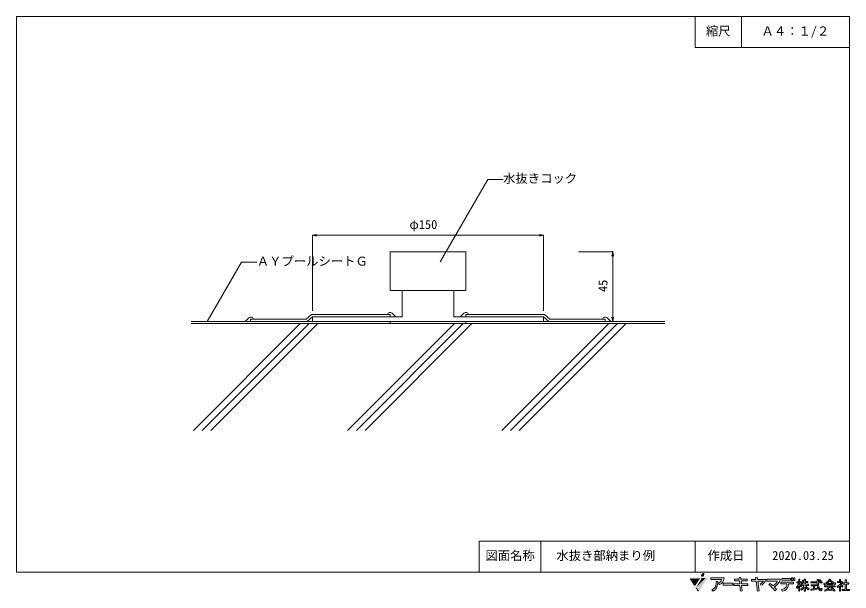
# Model space of a CAD drawing. Units: millimetres on the paper, with parts at other scales. Extents: x -135 to 135, y -94 to 92.
import ezdxf
from ezdxf.enums import TextEntityAlignment as Align

# ---------------------------------------------------------------- set-up
doc = ezdxf.new("R2010")
doc.units = ezdxf.units.MM
for name, color, linetype, lineweight in [('1-0_芯・寸法線', 7, 'Continuous', 18), ('1-2_ハッチング', 4, 'Continuous', 9), ('1-4_リベットルーフ', 6, 'Continuous', 18), ('1-7_設備', 3, 'Continuous', 18), ('1-A_元図・躯体', 7, 'Continuous', 18), ('E-E', 7, 'Continuous', 18), ('F-F', 7, 'Continuous', 18)]:
    doc.layers.add(name, color=color, linetype=linetype, lineweight=lineweight)
doc.styles.add('ＭＳ ゴシック', font='')
doc.styles.get('ＭＳ ゴシック').set_extended_font_data('MS Gothic')

msp = doc.modelspace()

# ---------------------------------------------------------------- hatches: boundary and pattern name
at = {"layer": 'F-F'}
for color, points in [(70, [(87.1, -88.72, 0.09), (86.859, -89.336)]), (70, [(87.691, -88.329, 0.2), (87.1, -88.72)]), (70, [(87.92, -88.385, 0.2), (87.691, -88.329)]), (70, [(87.793, -89.262, 0.09), (88.033, -88.646)]), (70, [(88.033, -88.646, 0.15), (87.92, -88.385)]), (5, [(83.566, -89.865, 0.41), (83.259, -90.173)]), (5, [(83.259, -90.173, 0.12), (83.296, -90.316)]), (70, [(86.859, -89.336, 0.15), (87.504, -89.533)]), (70, [(87.504, -89.533, 0.13), (87.793, -89.262)]), (5, [(88.788, -90.172, 0.41), (88.475, -89.865)]), (5, [(88.739, -90.337, 0.17), (88.788, -90.172)]), (5, [(84.643, -92.377, 0.2), (84.862, -92.471)]), (5, [(84.862, -92.471, 0.25), (85.119, -92.331)]), (5, [(85.249, -92.97, 0.16), (85.193, -93.144)]), (5, [(85.193, -93.144, 0.15), (85.246, -93.317)]), (5, [(85.816, -94.181, 0.19), (86.027, -94.266)]), (5, [(86.027, -94.266, 0.26), (86.289, -94.12)])]:
    msp.add_hatch(color=color, dxfattribs=at).paths.add_polyline_path(points)

# ---------------------------------------------------------------- linework, layer by layer
at = {"layer": '1-0_芯・寸法線'}
for p, q in [((-39.122, 21.146), (-37.764, 21.444)), ((-39.122, -3.395), (-39.122, 21.146)), ((-39.122, 21.146), (35.878, 21.146)), ((-39.122, 21.146), (-37.764, 20.849)), ((35.878, 21.146), (34.519, 21.444)), ((35.878, 21.146), (34.519, 20.849)), ((35.878, -3.395), (35.878, 21.146)), ((47.227, 15.743), (58.261, 15.743)), ((58.261, 15.743), (57.964, 14.385)), ((58.261, -6.757), (58.261, 15.988)), ((58.261, 15.743), (58.559, 14.385)), ((58.261, -6.757), (57.964, -5.398)), ((58.261, -6.757), (58.559, -5.398))]:
    msp.add_line(p, q, dxfattribs=at)
at = {"layer": '1-2_ハッチング'}
for p, q in [((-13.26, -4.09), (-12.285, -5.065)), ((10.015, -4.09), (9.041, -5.065)), ((-59.734, -5.59), (-60.708, -6.565)), ((56.489, -5.59), (57.463, -6.565))]:
    msp.add_line(p, q, dxfattribs=at)
for centre, start, end in [((-59.122, -6.382), 22.024, 127.685), ((-13.871, -4.882), 52.315, 157.976), ((-11.644, -4.297), 230.095, 253.593), ((-11.644, -4.297), 230.095, 253.593), ((8.399, -4.297), 286.407, 309.905), ((10.626, -4.882), 22.024, 127.685), ((55.878, -6.382), 52.315, 157.976), ((-61.349, -5.797), 286.407, 309.905), ((58.105, -5.797), 230.095, 253.593)]:
    msp.add_arc(centre, 1, start, end, dxfattribs=at)
at = {"layer": '1-4_リベットルーフ'}
for p, q in [((-41.132, -6.007), (-39.402, -4.507)), ((-40.852, -6.757), (-39.122, -5.257)), ((-39.402, -4.507), (-13.871, -4.507)), ((-13.871, -5.257), (-13.871, -4.507)), ((36.158, -4.507), (10.626, -4.507)), ((10.626, -5.257), (10.626, -4.507)), ((37.608, -6.757), (35.878, -5.257)), ((37.888, -6.007), (36.158, -4.507)), ((-13.871, -6.757), (-78.427, -6.757)), ((-13.871, -7.507), (-78.427, -7.507)), ((-59.122, -6.007), (-41.132, -6.007)), ((-59.122, -6.007), (-59.122, -6.757)), ((-59.122, -6.757), (-40.852, -6.757)), ((-13.871, -6.757), (-13.871, -7.507)), ((10.626, -6.757), (10.626, -7.507)), ((10.626, -6.757), (75.182, -6.757)), ((10.626, -7.507), (75.182, -7.507)), ((55.878, -6.757), (37.608, -6.757)), ((55.878, -6.007), (37.888, -6.007)), ((55.878, -6.007), (55.878, -6.757))]:
    msp.add_line(p, q, dxfattribs=at)
for points in [[(-39.122, -5.257), (-13.871, -5.257), (-13.871, -4.507)], [(35.878, -5.257), (10.626, -5.257), (10.626, -4.507)]]:
    msp.add_lwpolyline(points, dxfattribs=at)
at = {"layer": '1-7_設備'}
for p, q in [((-13.871, 15.743), (10.626, 15.743)), ((-13.871, 3.243), (-13.871, 15.743)), ((-10.033, 3.243), (-10.033, -5.257)), ((6.789, 3.243), (6.789, -5.257)), ((-39.122, -5.257), (-10.033, -5.257)), ((-39.122, -5.257), (-39.122, -6.757)), ((35.878, -5.257), (6.789, -5.257)), ((35.878, -5.257), (35.878, -6.757)), ((-39.122, -6.757), (35.878, -6.757))]:
    msp.add_line(p, q, dxfattribs=at)
msp.add_lwpolyline([(-13.871, 3.243), (10.626, 3.243), (10.626, 15.743)], dxfattribs=at)
at = {"layer": '1-A_元図・躯体'}
for p, q in [((-78.427, -7.507), (75.182, -7.507)), ((-77.684, -42.169), (-43.022, -7.507)), ((-74.856, -42.169), (-40.194, -7.507)), ((-72.028, -42.169), (-37.365, -7.507)), ((-27.684, -42.169), (6.978, -7.507)), ((-24.856, -42.169), (9.806, -7.507)), ((-22.028, -42.169), (12.635, -7.507)), ((22.316, -42.169), (56.978, -7.507)), ((25.144, -42.169), (59.806, -7.507)), ((27.972, -42.169), (62.635, -7.507))]:
    msp.add_line(p, q, dxfattribs=at)
at = {"layer": 'E-E'}
for p, q in [((2.322, 12.56), (17.73, 39.249)), ((17.73, 39.249), (22.73, 39.249)), ((-73.19, -6.757), (-62.128, 12.403)), ((-62.128, 12.403), (-57.128, 12.403))]:
    msp.add_line(p, q, dxfattribs=at)
at = {"layer": 'F-F'}
for p, q in [((-135, 92), (-135, -88)), ((100, 92), (100, 82)), ((15, -88), (15, -78)), ((35, -88), (35, -78)), ((85, -88), (85, -78)), ((105, -88), (105, -78)), ((135, -88), (-135, -88)), ((90.113, -90.473), (93.651, -90.473)), ((91.771, -91.098), (92.37, -91.056)), ((92.932, -92.059), (92.549, -91.613)), ((97.803, -90.345), (97.803, -90.91)), ((99.285, -90.345), (97.803, -90.345)), ((97.803, -90.91), (99.343, -90.91)), ((99.787, -89.75), (99.231, -89.815)), ((99.231, -89.815), (99.285, -90.345)), ((99.343, -90.91), (99.438, -91.849)), ((99.849, -90.345), (99.787, -89.75)), ((101.838, -90.345), (99.849, -90.345)), ((99.907, -90.91), (101.835, -90.91)), ((100.004, -91.849), (99.907, -90.91)), ((101.835, -90.91), (101.838, -90.345)), ((103.322, -90.379), (103.322, -90.944)), ((104.674, -90.379), (103.322, -90.379)), ((103.322, -90.944), (104.759, -90.944)), ((105.139, -89.707), (104.583, -89.772)), ((104.583, -89.772), (104.674, -90.379)), ((104.759, -90.944), (105.247, -94.204)), ((105.241, -90.379), (105.139, -89.707)), ((107.975, -90.379), (105.241, -90.379)), ((105.808, -94.122), (105.327, -90.944)), ((105.327, -90.944), (107.167, -90.944)), ((108.222, -90.926), (111.727, -90.926)), ((108.936, -92.141), (109.345, -91.743)), ((118.547, -91.541), (117.987, -91.541)), ((118.887, -91.541), (119.37, -91.541)), ((120.402, -91.454), (120.402, -91.98)), ((120.731, -91.058), (121.521, -91.058)), ((120.731, -91.454), (120.731, -91.98)), ((120.731, -91.454), (121.521, -91.454)), ((121.521, -91.058), (121.521, -91.454)), ((124.584, -91.541), (122.476, -91.541)), ((124.946, -91.541), (126.142, -91.541)), ((127.745, -91.717), (127.745, -92.024)), ((132.322, -91.454), (131.202, -91.454)), ((132.223, -90.4), (131.839, -90.4)), ((134.056, -91.497), (134.846, -91.497)), ((134.846, -91.497), (134.846, -91.893)), ((90.815, -94.219), (90.433, -93.82)), ((97.589, -91.849), (97.589, -92.414)), ((99.438, -91.849), (97.589, -91.849)), ((97.589, -92.414), (99.496, -92.414)), ((99.496, -92.414), (99.676, -94.187)), ((99.676, -94.187), (100.238, -94.105)), ((102.033, -91.849), (100.004, -91.849)), ((100.063, -92.414), (102.031, -92.414)), ((100.238, -94.105), (100.063, -92.414)), ((102.031, -92.414), (102.033, -91.849)), ((105.247, -94.204), (105.808, -94.122)), ((106.32, -92.316), (106.047, -91.887)), ((111.418, -93.722), (110.885, -94.141)), ((112.787, -91.868), (114.7, -91.868)), ((113.198, -94.182), (112.968, -93.679)), ((115.313, -91.868), (116.935, -91.868)), ((118.569, -92.551), (118.569, -94.263)), ((120.38, -92.376), (119.392, -92.376)), ((120.402, -92.902), (120.402, -94.263)), ((120.764, -92.376), (121.807, -92.376)), ((124.331, -92.156), (122.652, -92.156)), ((122.652, -92.156), (122.652, -92.463)), ((123.333, -92.463), (122.652, -92.463)), ((123.662, -92.477), (124.331, -92.477)), ((124.331, -92.156), (124.331, -92.477)), ((130.434, -92.463), (126.933, -92.463)), ((126.933, -92.463), (126.933, -92.858)), ((128.162, -92.858), (126.933, -92.858)), ((128.557, -92.858), (130.434, -92.858)), ((130.434, -92.463), (130.434, -92.858)), ((131.839, -92.551), (131.839, -94.22)), ((132.662, -93.649), (132.662, -94)), ((133.672, -93.649), (132.662, -93.649)), ((135, -94), (132.662, -94)), ((133.672, -91.893), (132.937, -91.893)), ((133.672, -91.893), (133.672, -93.649)), ((134.056, -91.893), (134.056, -93.649)), ((134.056, -91.893), (134.846, -91.893)), ((134.056, -93.649), (135, -93.649)), ((135, -93.649), (135, -94))]:
    msp.add_line(p, q, dxfattribs=at)
for points in [[(-135, 92), (135, 92), (135, -88)], [(85, 92), (85, 82), (135, 82)], [(135, -78), (40.118, -78), (15, -78)], [(94.447, -89.913), (90.113, -89.913), (90.113, -90.473)], [(112.613, -90.361), (108.222, -90.361), (108.222, -90.926)], [(116.935, -91.868), (116.938, -91.303), (112.787, -91.303), (112.787, -91.868)], [(113.122, -90.071), (113.122, -90.636), (115.909, -90.636)], [(115.909, -90.636), (115.912, -90.071), (113.122, -90.071)], [(118.547, -91.541), (118.525, -91.629), (118.525, -91.673), (118.492, -91.805), (118.47, -91.849), (118.437, -91.98), (118.415, -92.024), (118.404, -92.068), (118.382, -92.112), (118.371, -92.156), (118.327, -92.244), (118.316, -92.288), (118.251, -92.419), (118.218, -92.463), (118.174, -92.551), (118.141, -92.595), (118.119, -92.639), (117.987, -92.815), (117.943, -92.858), (117.91, -92.902), (117.866, -92.946), (117.866, -92.99), (117.888, -93.034), (117.921, -93.078), (117.943, -93.122), (117.976, -93.166), (117.998, -93.21), (118.031, -93.254), (118.053, -93.298)], [(118.569, -91.146), (117.987, -91.146), (117.987, -91.541)], [(118.876, -90.312), (118.569, -90.312), (118.569, -91.146)], [(118.876, -90.312), (118.942, -90.356), (118.898, -90.4), (118.887, -90.444), (118.887, -91.146)], [(118.887, -91.146), (119.37, -91.146), (119.37, -91.541)], [(118.887, -91.541), (118.887, -92.024), (119.019, -92.112), (119.184, -92.244), (119.403, -92.463), (119.469, -92.551), (119.304, -92.771), (119.26, -92.815), (119.227, -92.858)], [(119.875, -90.663), (119.853, -90.663), (119.842, -90.707), (119.82, -90.751), (119.798, -90.839), (119.776, -90.883), (119.765, -90.927), (119.743, -90.971), (119.732, -91.015), (119.688, -91.102), (119.678, -91.146), (119.612, -91.278), (119.579, -91.322), (119.535, -91.41), (119.403, -91.585), (119.359, -91.629), (119.491, -91.761), (119.524, -91.805), (119.612, -91.893)], [(120.402, -91.454), (119.908, -91.454), (119.842, -91.585), (119.809, -91.629), (119.765, -91.717), (119.634, -91.893), (119.612, -91.893)], [(119.875, -90.663), (120.051, -90.707), (120.204, -90.751), (120.204, -90.795), (120.138, -90.839), (120.128, -90.883), (120.106, -90.927), (120.084, -91.015), (120.062, -91.058)], [(120.72, -90.312), (120.402, -90.312), (120.402, -91.058), (120.062, -91.058)], [(120.72, -90.312), (120.775, -90.356), (120.731, -90.4), (120.731, -91.058)], [(124.573, -91.146), (122.476, -91.146), (122.476, -91.541)], [(124.99, -90.4), (124.573, -90.4), (124.573, -91.146)], [(124.584, -91.541), (124.584, -91.585), (124.595, -91.629), (124.595, -91.849), (124.606, -91.893), (124.606, -92.024), (124.617, -92.068), (124.617, -92.156), (124.628, -92.2), (124.628, -92.244), (124.639, -92.288), (124.639, -92.332), (124.65, -92.376), (124.65, -92.419), (124.672, -92.507), (124.672, -92.551), (124.705, -92.683), (124.705, -92.727), (124.759, -92.946), (124.781, -92.99), (124.814, -93.122), (124.836, -93.166), (124.847, -93.21), (124.913, -93.341), (124.924, -93.385), (124.946, -93.429), (124.979, -93.473), (125.023, -93.561), (125.056, -93.605), (125.078, -93.649), (125.209, -93.824), (125.297, -93.912), (125.352, -93.956), (125.484, -94.044), (125.594, -94.088)], [(124.99, -90.4), (125.012, -90.444), (124.946, -90.532), (124.946, -91.146)], [(124.946, -91.146), (126.142, -91.146), (126.142, -91.541)], [(124.946, -91.541), (124.946, -91.629), (124.957, -91.673), (124.957, -91.761), (124.968, -91.805), (124.968, -91.893), (124.979, -91.937), (124.979, -91.98), (124.99, -92.024), (124.99, -92.112), (125.001, -92.156), (125.001, -92.2), (125.023, -92.288), (125.023, -92.332), (125.034, -92.376), (125.034, -92.419), (125.067, -92.551), (125.067, -92.595), (125.133, -92.858), (125.155, -92.902), (125.176, -92.99), (125.198, -93.034), (125.209, -93.078), (125.341, -93.341), (125.374, -93.385), (125.396, -93.429), (125.429, -93.473), (125.473, -93.517), (125.506, -93.561), (125.561, -93.605), (125.637, -93.649)], [(125.451, -90.488), (125.407, -90.488), (125.352, -90.532), (125.308, -90.575), (125.198, -90.663), (125.155, -90.707), (125.198, -90.751), (125.275, -90.795), (125.341, -90.839), (125.561, -91.015)], [(125.451, -90.488), (125.605, -90.575), (125.659, -90.619), (125.725, -90.663), (125.78, -90.707), (125.824, -90.751), (125.857, -90.795), (125.747, -90.883), (125.703, -90.927), (125.594, -91.015), (125.561, -91.015)], [(128.557, -90.356), (128.491, -90.356), (128.447, -90.444), (128.414, -90.488), (128.392, -90.532), (128.327, -90.619), (128.305, -90.663), (128.206, -90.795), (128.162, -90.839), (128.096, -90.927), (127.92, -91.102), (127.866, -91.146), (127.822, -91.19), (127.712, -91.278), (127.514, -91.41), (127.361, -91.497), (127.185, -91.585), (126.966, -91.673), (126.834, -91.717), (126.724, -91.761), (126.735, -91.805), (126.757, -91.849), (126.768, -91.893), (126.79, -91.937), (126.801, -91.98), (126.823, -92.024), (126.834, -92.068), (126.856, -92.112)], [(127.745, -91.717), (127.712, -91.717), (127.514, -91.849), (127.284, -91.98), (127.086, -92.068), (126.977, -92.112), (126.856, -92.112)], [(129.732, -91.717), (129.666, -91.717), (129.666, -92.024), (127.745, -92.024)], [(128.678, -90.707), (128.7, -90.751), (128.733, -90.795), (128.755, -90.839), (128.985, -91.146), (129.205, -91.366), (129.369, -91.497), (129.567, -91.629), (129.644, -91.673), (127.778, -91.673)], [(128.678, -90.707), (128.645, -90.707), (128.612, -90.751), (128.59, -90.795), (128.557, -90.839), (128.535, -90.883), (128.338, -91.146), (128.294, -91.19), (128.261, -91.234), (127.997, -91.497), (127.778, -91.673)], [(128.557, -90.356), (128.864, -90.4), (128.908, -90.444), (128.864, -90.488), (128.875, -90.532), (129.007, -90.707), (129.095, -90.795), (129.128, -90.839), (129.172, -90.883), (129.227, -90.927), (129.271, -90.971), (129.435, -91.102), (129.633, -91.234), (129.786, -91.322), (129.962, -91.41), (130.182, -91.497), (130.302, -91.541), (130.445, -91.585), (130.599, -91.629), (130.588, -91.673), (130.544, -91.761), (130.533, -91.805), (130.489, -91.893), (130.478, -91.937), (130.434, -92.024), (130.412, -92.024)], [(129.732, -91.717), (129.885, -91.805), (130.061, -91.893), (130.28, -91.98), (130.412, -92.024)], [(132.322, -91.454), (132.3, -91.497), (132.267, -91.541), (132.245, -91.585), (132.179, -91.673), (132.157, -91.717), (132.091, -91.805), (132.047, -91.849), (131.982, -91.937), (131.938, -91.98), (131.905, -92.024), (131.729, -92.2), (131.674, -92.244), (131.63, -92.288), (131.521, -92.376), (131.455, -92.419), (131.4, -92.463), (131.202, -92.595), (131.125, -92.639), (131.06, -92.683), (131.104, -92.771), (131.114, -92.815), (131.202, -92.99)], [(131.839, -90.4), (131.839, -91.102), (131.202, -91.102), (131.202, -91.454)], [(132.223, -90.4), (132.179, -90.444), (132.168, -90.488), (132.168, -91.058), (132.19, -91.102)], [(132.618, -91.058), (132.838, -91.278), (132.794, -91.322), (132.728, -91.366), (132.662, -91.497), (132.629, -91.541), (132.585, -91.629), (132.552, -91.673), (132.53, -91.717), (132.432, -91.849), (132.41, -91.893), (132.245, -92.112), (132.201, -92.156), (132.168, -92.2), (132.256, -92.244), (132.377, -92.288), (132.574, -92.376), (132.662, -92.419), (132.816, -92.507), (132.882, -92.551), (132.904, -92.595), (132.75, -92.902), (132.706, -92.902)], [(132.618, -91.058), (132.585, -91.058), (132.563, -91.102), (132.19, -91.102)], [(133.672, -91.497), (132.937, -91.497), (132.937, -91.893)], [(134.1, -90.488), (133.672, -90.488), (133.672, -91.497)], [(134.1, -90.488), (134.122, -90.532), (134.078, -90.575), (134.056, -90.619), (134.056, -91.497)], [(118.569, -92.551), (118.536, -92.551), (118.492, -92.639), (118.481, -92.683), (118.415, -92.815), (118.382, -92.858), (118.338, -92.946), (118.273, -93.034), (118.251, -93.078), (118.152, -93.21), (118.108, -93.254), (118.075, -93.298), (118.053, -93.298)], [(118.942, -92.463), (118.887, -92.463), (118.887, -94.263), (118.569, -94.263)], [(118.942, -92.463), (118.986, -92.507), (119.118, -92.683), (119.14, -92.727), (119.173, -92.771), (119.195, -92.815), (119.227, -92.858)], [(120.38, -92.376), (120.358, -92.419), (120.325, -92.463), (120.303, -92.507), (120.204, -92.639), (120.182, -92.683), (120.149, -92.727), (120.106, -92.771), (120.007, -92.902), (119.919, -92.99), (119.886, -93.034), (119.71, -93.21), (119.656, -93.254), (119.612, -93.298), (119.557, -93.341), (119.513, -93.385), (119.458, -93.429), (119.392, -93.473), (119.227, -93.605), (119.293, -93.737), (119.326, -93.78), (119.392, -93.912)], [(120.402, -91.98), (119.392, -91.98), (119.392, -92.376)], [(120.402, -92.902), (120.38, -92.902), (120.347, -92.946), (120.325, -92.99), (120.292, -93.034), (120.27, -93.078), (120.106, -93.298), (120.062, -93.341), (120.029, -93.385), (119.765, -93.649), (119.491, -93.868), (119.425, -93.912), (119.392, -93.912)], [(120.775, -92.902), (120.731, -92.902), (120.731, -94.263), (120.402, -94.263)], [(120.731, -91.98), (121.807, -91.98), (121.807, -92.376)], [(120.764, -92.376), (120.786, -92.419), (120.984, -92.683), (121.028, -92.727), (121.06, -92.771), (121.148, -92.858), (121.203, -92.902), (121.247, -92.946), (121.521, -93.166), (121.851, -93.385), (121.928, -93.429), (121.884, -93.517), (121.851, -93.561), (121.741, -93.78), (121.686, -93.78)], [(120.775, -92.902), (120.874, -93.034), (120.918, -93.078), (120.951, -93.122), (120.995, -93.166), (121.028, -93.21), (121.203, -93.385), (121.258, -93.429), (121.302, -93.473), (121.412, -93.561), (121.456, -93.605), (121.51, -93.649), (121.576, -93.693), (121.686, -93.78)], [(123.333, -92.463), (123.333, -93.429), (123.069, -93.473), (122.696, -93.517), (122.498, -93.561), (122.542, -93.737), (122.542, -93.78), (122.586, -93.956), (122.619, -94)], [(124.573, -93.254), (124.584, -93.298), (124.584, -93.341), (124.606, -93.429), (124.606, -93.473), (124.617, -93.517), (124.54, -93.561), (124.123, -93.649), (123.684, -93.737), (123.223, -93.824), (122.981, -93.868), (122.729, -93.912), (122.674, -93.956), (122.652, -94), (122.619, -94)], [(123.662, -92.463), (123.662, -92.477), (123.662, -93.341)], [(124.573, -93.254), (124.452, -93.254), (124.211, -93.298), (123.947, -93.341), (123.662, -93.341)], [(125.89, -93.298), (125.978, -93.341), (126.175, -93.429), (126.175, -93.473), (126.153, -93.561), (126.153, -93.605), (126.131, -93.693), (126.131, -93.737), (126.109, -93.824), (126.109, -93.868), (126.098, -93.912), (126.055, -94), (126.022, -94.044), (125.967, -94.088), (125.594, -94.088)], [(125.89, -93.298), (125.813, -93.298), (125.813, -93.385), (125.802, -93.429), (125.802, -93.473), (125.791, -93.517), (125.791, -93.561), (125.769, -93.605), (125.736, -93.649), (125.637, -93.649)], [(128.162, -92.858), (128.129, -92.902), (128.041, -93.078), (128.008, -93.122), (127.92, -93.298), (127.888, -93.341), (127.8, -93.517), (127.767, -93.561), (127.701, -93.693), (127.075, -93.737), (126.998, -93.78), (127.009, -93.824), (127.031, -93.868), (127.097, -94.132), (127.13, -94.176)], [(129.764, -93.868), (129.589, -93.868), (129.194, -93.912), (128.788, -93.956), (127.602, -94.088), (127.24, -94.132), (127.174, -94.176), (127.13, -94.176)], [(128.557, -92.858), (128.513, -92.946), (128.48, -92.99), (128.458, -93.034), (128.425, -93.078), (128.381, -93.166), (128.349, -93.21), (128.327, -93.254), (128.294, -93.298), (128.25, -93.385), (128.217, -93.429), (128.195, -93.473), (128.162, -93.517), (128.118, -93.605), (128.085, -93.649)], [(129.314, -92.99), (129.271, -92.99), (129.007, -93.166), (129.051, -93.21), (129.38, -93.473), (129.424, -93.517), (129.479, -93.561), (129.238, -93.605), (128.645, -93.649), (128.085, -93.649)], [(129.314, -92.99), (129.424, -93.078), (129.49, -93.122), (129.71, -93.298), (129.753, -93.341), (129.863, -93.429), (129.907, -93.473), (129.962, -93.517), (130.05, -93.605), (130.105, -93.649), (130.236, -93.78), (130.269, -93.824), (130.313, -93.868), (130.379, -93.956), (130.401, -94), (130.324, -94.044), (130.193, -94.132), (130.116, -94.176), (130.05, -94.176)], [(129.764, -93.868), (129.808, -93.912), (129.863, -93.956), (129.896, -94), (129.94, -94.044), (129.973, -94.088), (130.017, -94.132), (130.05, -94.176)], [(131.839, -92.551), (131.817, -92.551), (131.773, -92.595), (131.554, -92.771), (131.488, -92.815), (131.433, -92.858), (131.301, -92.946), (131.224, -92.99), (131.202, -92.99)], [(132.19, -92.551), (132.168, -92.551), (132.168, -94.22), (131.839, -94.22)], [(132.19, -92.551), (132.267, -92.595), (132.53, -92.771), (132.64, -92.858), (132.706, -92.902)]]:
    msp.add_lwpolyline(points, dxfattribs=at)
for points in [[(97.191, -92.232), (97.193, -91.667), (94.061, -91.667), (94.061, -92.232)], [(116.269, -89.871), (116.269, -90.702), (116.689, -90.702), (116.689, -89.871)], [(116.854, -89.871), (116.854, -90.702), (117.274, -90.702), (117.274, -89.871)]]:
    msp.add_lwpolyline(points, close=True, dxfattribs=at)
for centre, radius, start, end in [((88.248, -91.237), 4.127, 321.70219, 2.51808), ((87.92, -91.573), 3.881, 355.59126, 7.04088), ((91.903, -89.887), 1.843, 290.51409, 341.45837), ((91.824, -89.669), 2.635, 294.8858, 354.69747), ((104.806, -89.292), 2.876, 295.56538, 324.94095), ((104.909, -89.377), 3.26, 295.64126, 325.26891), ((104.741, -89.43), 3.37, 327.63749, 343.65418), ((103.434, -100.195), 10.314, 48.70056, 55.02812), ((108.582, -89.337), 3.524, 298.08031, 333.1921), ((107.056, -87.951), 6.144, 318.37205, 332.10657), ((111.108, -90.197), 1.514, 335.50113, 353.79682), ((89.438, -91.682), 2.358, 294.95827, 355.39657), ((89.831, -91.921), 2.5, 293.16671, 311.4624), ((103.133, -99.803), 9.611, 45.98543, 52.85886), ((99.938, -102.448), 13.741, 37.19387, 44.0673), ((107, -87.437), 6.536, 304.1408, 315.32696), ((103.277, -99.935), 10.242, 37.35157, 43.80171), ((112.644, -91.198), 2.502, 277.43741, 318.2533), ((113.035, -91.909), 2.278, 274.09817, 1.03795), ((113.136, -92.087), 1.58, 330.51445, 7.9511)]:
    msp.add_arc(centre, radius, start, end, dxfattribs=at)
at = {"layer": 'F-F', "color": 70}
for points in [[(87.1, -88.72), (86.859, -89.336), (88.033, -88.646), (87.793, -89.262)], [(87.691, -88.329), (87.1, -88.72), (87.92, -88.385), (88.033, -88.646)], [(86.859, -89.336), (87.504, -89.533), (87.793, -89.262)]]:
    msp.add_solid(points, dxfattribs=at)
at = {"layer": 'F-F', "color": 5}
for points in [[(88.475, -89.865), (83.259, -90.173), (86.737, -90.056)], [(88.475, -89.865), (83.566, -89.865), (83.259, -90.173)], [(83.259, -90.173), (86.587, -90.091), (86.737, -90.056)], [(83.259, -90.173), (85.119, -92.331), (86.587, -90.091)], [(83.259, -90.173), (84.862, -92.471), (85.119, -92.331)], [(83.259, -90.173), (84.643, -92.377), (84.862, -92.471)], [(83.259, -90.173), (83.296, -90.316), (84.643, -92.377)], [(88.475, -89.865), (86.913, -90.403), (85.249, -92.97)], [(85.249, -92.97), (88.788, -90.172), (88.475, -89.865)], [(85.249, -92.97), (88.739, -90.337), (88.788, -90.172)], [(85.249, -92.97), (86.289, -94.12), (88.739, -90.337)], [(88.475, -89.865), (86.737, -90.056), (86.878, -90.118)], [(88.475, -89.865), (86.878, -90.118), (86.943, -90.185)], [(88.475, -89.865), (86.948, -90.346), (86.913, -90.403)], [(88.475, -89.865), (86.943, -90.185), (86.948, -90.346)], [(85.249, -92.97), (85.193, -93.144), (85.246, -93.317)], [(85.249, -92.97), (85.246, -93.317), (85.816, -94.181)], [(85.249, -92.97), (86.027, -94.266), (86.289, -94.12)], [(85.249, -92.97), (85.816, -94.181), (86.027, -94.266)]]:
    msp.add_solid(points, dxfattribs=at)

# ---------------------------------------------------------------- texts
at = {"layer": '1-0_芯・寸法線', "style": 'ＭＳ ゴシック'}
msp.add_text('φ150', height=2.933, dxfattribs=at).set_placement((-7.626, 22.301), align=Align.BOTTOM_LEFT)
msp.add_text('45', height=2.933, rotation=90, dxfattribs=at).set_placement((57.449, 2.747), align=Align.BOTTOM_LEFT)
at = {"layer": 'E-E', "style": 'ＭＳ ゴシック'}
for s, p in [('縮尺', (88.5, 85)), ('Ａ４：１/２', (106.5, 85)), ('水抜きコック', (22.73, 37.249)), ('ＡＹプールシートＧ', (-57.128, 10.403)), ('図面名称', (17, -85)), ('水抜き部納まり例', (40, -85)), ('作成日', (89, -85)), ('2020.03.25', (110, -85))]:
    msp.add_text(s, height=2.933, dxfattribs=at).set_placement(p, align=Align.BOTTOM_LEFT)

doc.saveas('drawing.dxf')
